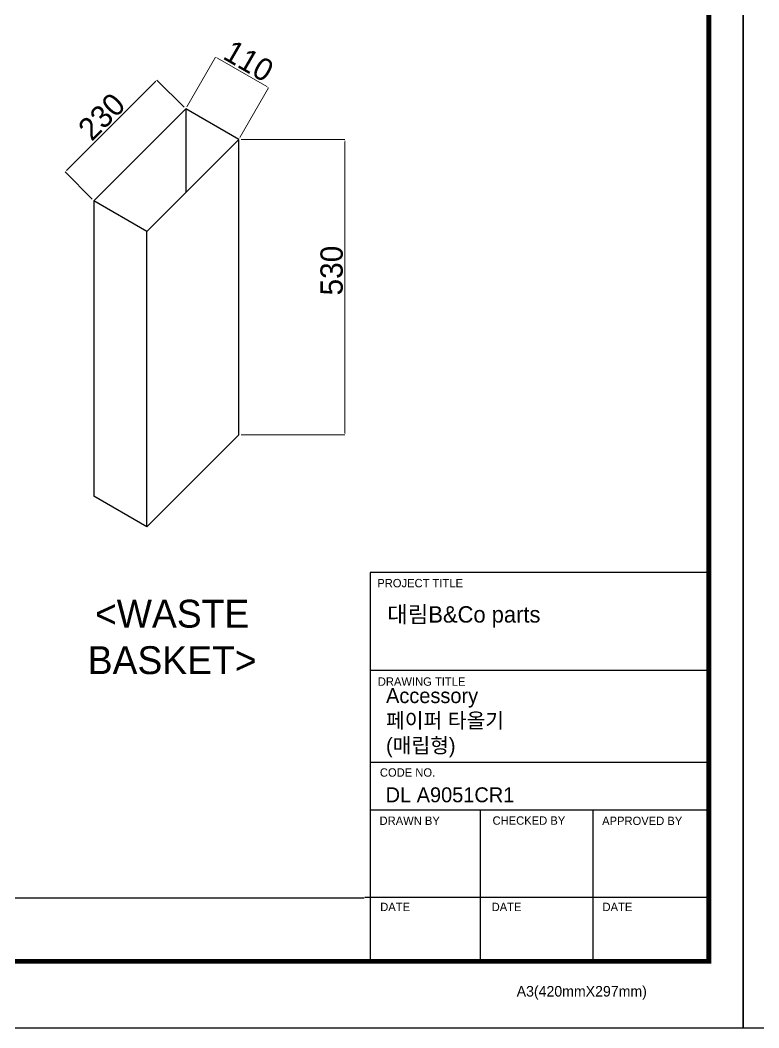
# Model space of a CAD drawing. Extents: x 16296677466 to 16296685071, y -37409618000 to -37409615214.
# Drawn here: x 16296679971 to 16296681297, y -37409618000 to -37409616193 of the extents above; entities that cross this region are included whole.
import ezdxf

# ---------------------------------------------------------------- set-up
doc = ezdxf.new("R2010")
doc.units = 0
doc.header["$LTSCALE"] = 10
doc.header["$MEASUREMENT"] = 0
doc.header["$PDMODE"] = 3
doc.header["$PDSIZE"] = -10
doc.layers.get('0').update_dxf_attribs({"linetype": 'CONTINUOUS'})
doc.layers.get('DEFPOINTS').update_dxf_attribs({"linetype": 'CONTINUOUS'})
doc.styles.add('Daelim Dimension', font='\x7f\x7f\x7f\x7f.TTF')
doc.dimstyles.new('DEFAULT', dxfattribs={"dimscale": 2, "dimtxt": 2, "dimasz": 2, "dimexe": 0, "dimexo": 2, "dimgap": 1, "dimtad": 1, "dimdec": 1, "dimzin": 9, "dimdsep": 46, "dimtxsty": 'Daelim Dimension', "dimcen": 0.5, "dimclrd": 252, "dimclre": 252, "dimclrt": 3, "dimadec": 1, "dimazin": 0, "dimtfac": 1, "dimtdec": 1, "dimtix": 1, "dimtmove": 0, "dimatfit": 3, "dimfxl": 0, "dimtolj": 1, "dimtzin": 1, "dimlwd": 9, "dimlwe": 9, "dimarcsym": 0})

# ---------------------------------------------------------------- blocks, each defined once
blk = doc.blocks.new('*D0')
at = {"color": 5, "lineweight": 9}
for p, q in [((16296680054.986679, -37409616461.946587), (16296680214.085711, -37409616302.847557)), ((16296680265.741249, -37409616348.846268), (16296680216.914129, -37409616300.019142)), ((16296680100.985371, -37409616513.60215), (16296680052.158251, -37409616464.775017))]:
    blk.add_line(p, q, dxfattribs=at)
at = {"color": 5}
for points in [[(16296680213.614309, -37409616302.37616), (16296680214.55711, -37409616303.31897), (16296680216.914129, -37409616300.019142)], [(16296680054.51528, -37409616461.475189), (16296680055.45808, -37409616462.417999), (16296680052.158251, -37409616464.775017)]]:
    blk.add_solid(points, dxfattribs=at)
at = {"layer": 'DEFPOINTS', "color": 0}
for p in [(16296680216.914129, -37409616300.019142), (16296680268.569679, -37409616351.67469), (16296680103.813801, -37409616516.430573)]:
    blk.add_point(p, dxfattribs=at)
at = {"color": 7, "insert": (16296680117.70524, -37409616365.566116), "char_height": 40, "attachment_point": 5, "rotation": 45.000000332, "style": 'Daelim Dimension'}
blk.add_mtext('\\A1;230', dxfattribs=at)
blk = doc.blocks.new('*D1')
at = {"color": 5, "lineweight": 9}
for p, q in [((16296680270.569679, -37409616348.210587), (16296680322.1518, -37409616258.867737)), ((16296680325.61591, -37409616260.867737), (16296680413.9505, -37409616311.867737)), ((16296680365.832479, -37409616403.210587), (16296680417.4146, -37409616313.867737))]:
    blk.add_line(p, q, dxfattribs=at)
at = {"color": 5}
for points in [[(16296680325.94924, -37409616260.290382), (16296680325.28257, -37409616261.445084), (16296680322.1518, -37409616258.867737)], [(16296680414.283831, -37409616311.290382), (16296680413.617161, -37409616312.445084), (16296680417.4146, -37409616313.867737)]]:
    blk.add_solid(points, dxfattribs=at)
at = {"layer": 'DEFPOINTS', "color": 0}
for p in [(16296680417.4146, -37409616313.867737), (16296680268.569679, -37409616351.67469), (16296680363.832479, -37409616406.67469)]:
    blk.add_point(p, dxfattribs=at)
at = {"color": 7, "insert": (16296680381.59865, -37409616265.902771), "char_height": 40, "attachment_point": 5, "rotation": 330.00000002, "style": 'Daelim Dimension'}
blk.add_mtext('\\A1;110', dxfattribs=at)
blk = doc.blocks.new('*D2')
at = {"color": 5, "lineweight": 9}
for p, q in [((16296680367.83248, -37409616406.67469), (16296680554.37986, -37409616406.67469)), ((16296680554.37986, -37409616932.67469), (16296680554.37986, -37409616410.67469)), ((16296680367.83248, -37409616936.67469), (16296680554.37986, -37409616936.67469))]:
    blk.add_line(p, q, dxfattribs=at)
at = {"color": 5}
for points in [[(16296680553.7132, -37409616410.67469), (16296680555.04653, -37409616410.67469), (16296680554.37986, -37409616406.67469)], [(16296680553.7132, -37409616932.67469), (16296680555.04653, -37409616932.67469), (16296680554.37986, -37409616936.67469)]]:
    blk.add_solid(points, dxfattribs=at)
at = {"layer": 'DEFPOINTS', "color": 0}
for p in [(16296680363.83248, -37409616406.67469), (16296680554.37986, -37409616406.67469), (16296680363.83248, -37409616936.67469)]:
    blk.add_point(p, dxfattribs=at)
at = {"color": 7, "insert": (16296680530.57729, -37409616641.80279), "char_height": 40, "attachment_point": 5, "rotation": 90, "style": 'Daelim Dimension'}
blk.add_mtext('\\A1;530', dxfattribs=at)

msp = doc.modelspace()

# ---------------------------------------------------------------- linework, layer by layer
for p, q in [((16296680268.569679, -37409616351.67469), (16296680103.813801, -37409616516.430573)), ((16296680363.832479, -37409616406.67469), (16296680268.569679, -37409616351.67469)), ((16296680268.569679, -37409616351.67469), (16296680268.569679, -37409616501.937477)), ((16296680199.076599, -37409616571.430573), (16296680363.832479, -37409616406.67469)), ((16296680363.832479, -37409616936.67469), (16296680363.832479, -37409616406.67469)), ((16296680199.076599, -37409616571.430573), (16296680103.813801, -37409616516.430573)), ((16296680103.813801, -37409616516.430573), (16296680103.813801, -37409617046.430573)), ((16296680199.076599, -37409617101.430573), (16296680199.076599, -37409616571.430573)), ((16296680199.076599, -37409617101.430573), (16296680363.832479, -37409616936.67469)), ((16296680199.076599, -37409617101.430573), (16296680103.813801, -37409617046.430573))]:
    msp.add_line(p, q)
at = {"color": 5, "ltscale": 40}
for p, q in [((16296681207.089359, -37409617183.491203), (16296680599.411091, -37409617183.491203)), ((16296681207.089359, -37409617359.136726), (16296680599.411091, -37409617359.136726)), ((16296681207.089359, -37409617359.136726), (16296680599.411091, -37409617359.136726)), ((16296681207.089359, -37409617524.366669), (16296680599.411091, -37409617524.366669)), ((16296681207.089359, -37409617524.366669), (16296680599.411091, -37409617524.366669)), ((16296681207.089359, -37409617609.585419), (16296680599.411091, -37409617609.585419)), ((16296681207.089359, -37409617609.585419), (16296680599.411091, -37409617609.585419)), ((16296680796.790279, -37409617609.585419), (16296680796.790279, -37409617880.865494)), ((16296680999.35853, -37409617609.585419), (16296680999.35853, -37409617880.865494)), ((16296681207.089359, -37409617766.293587), (16296680589.80588, -37409617766.293587)), ((16296681207.089359, -37409617766.293587), (16296680604.145519, -37409617766.293587)), ((16296681207.089359, -37409617880.865494), (16296680686.30748, -37409617880.865494))]:
    msp.add_line(p, q, dxfattribs=at)
at = {"color": 5, "ltscale": 0.5}
msp.add_line((16296680599.411091, -37409617183.491203), (16296680599.411091, -37409617884.541283), dxfattribs=at)
at = {"color": 5}
msp.add_line((16296677527.485479, -37409617766.728111), (16296680589.07469, -37409617766.728111), dxfattribs=at)
at = {"ltscale": 0.5}
for points in [[(16296677466.34453, -37409618000.160339), (16296681268.601179, -37409618000.160339), (16296681268.601179, -37409615214.17511), (16296677466.34453, -37409615214.17511)], [(16296681268.601179, -37409618000.160339), (16296685070.85784, -37409618000.160339), (16296685070.85784, -37409615214.17511), (16296681268.601179, -37409615214.17511)]]:
    msp.add_lwpolyline(points, close=True, dxfattribs=at)
at = {"color": 5, "linetype": 'ByBlock', "lineweight": 200, "const_width": 8.76096}
msp.add_lwpolyline([(16296677527.485479, -37409617880.866997), (16296681207.08868, -37409617880.866997), (16296681207.08868, -37409615278.861832), (16296677527.485479, -37409615278.861832)], close=True, dxfattribs=at)

# ---------------------------------------------------------------- texts
at = {"color": 5, "ltscale": 40, "style": 'Daelim Dimension'}
for s, height, p in [('PROJECT TITLE', 15.00466997, (16296680612.27545, -37409617209.940361)), ('DRAWING TITLE', 15.00466997, (16296680613.237459, -37409617386.537323)), ('CODE NO.', 15.00467, (16296680617.000231, -37409617549.619591)), ('DRAWN BY', 15.00467, (16296680616.411831, -37409617636.1101)), ('CHECKED BY', 15.00467, (16296680819.141439, -37409617635.844009)), ('APPROVED BY', 15.00466997, (16296681015.75717, -37409617636.32872)), ('DATE', 15.00467, (16296680617.58378, -37409617790.75853)), ('DATE', 15.00467, (16296680817.54587, -37409617790.75853)), ('DATE', 15.00467, (16296681016.44714, -37409617790.75853)), ('A3(420mmX297mm)', 18.93752366, (16296680862.40366, -37409617944.037613))]:
    msp.add_text(s, height=height, dxfattribs=at).set_placement(p)
at = {"style": 'Daelim Dimension'}
for s, insert, char_height, width, attachment_point in [('<WASTE BASKET>', (16296680244.19396, -37409617299.299156), 50, 362.75285571, 5), ('대림B&Co parts', (16296680630.12277, -37409617243.826889), 29.41346766, 472.74098183, 1), ('\\pt375.03; Accessory\\P 페이퍼 타올기\\P (매립형)', (16296680618.058479, -37409617390.83844), 26.7875113, 463.25562483, 1), ('DL A9051CR1', (16296680627.26392, -37409617568.748398), 26.7875113, 450.8064236, 1)]:
    msp.add_mtext(s, dxfattribs=dict(at, insert=insert, char_height=char_height, width=width, attachment_point=attachment_point))

# ---------------------------------------------------------------- dimensions: what is measured, and where the dimension line sits
dim = msp.add_aligned_dim(p1=(16296680268.569679, -37409616351.67469), p2=(16296680363.832479, -37409616406.67469), distance=107.16424, dimstyle='DEFAULT', override={"dimtxt": 20, "dimclrd": 5, "dimclre": 5, "dimclrt": 7})
dim.commit()
dim.dimension.update_dxf_attribs({"geometry": '*D1', "text_midpoint": (16296680381.59865, -37409616265.902771)})
dim = msp.add_aligned_dim(p1=(16296680103.813801, -37409616516.430573), p2=(16296680268.569679, -37409616351.67469), distance=73.051978, text='230', dimstyle='DEFAULT', override={"dimtxt": 20, "dimclrd": 5, "dimclre": 5, "dimclrt": 7})
dim.commit()
dim.dimension.update_dxf_attribs({"geometry": '*D0', "text_midpoint": (16296680117.70524, -37409616365.566116)})
dim = msp.add_linear_dim(base=(16296680554.37986, -37409616406.67469), p1=(16296680363.832479, -37409616936.67469), p2=(16296680363.832479, -37409616406.67469), angle=90, dimstyle='DEFAULT', override={"dimtxt": 20, "dimclrd": 5, "dimclre": 5, "dimclrt": 7})
dim.commit()
dim.dimension.update_dxf_attribs({"geometry": '*D2', "text_midpoint": (16296680554.379869, -37409616641.802788), "dimtype": 160})

doc.saveas('drawing.dxf')
